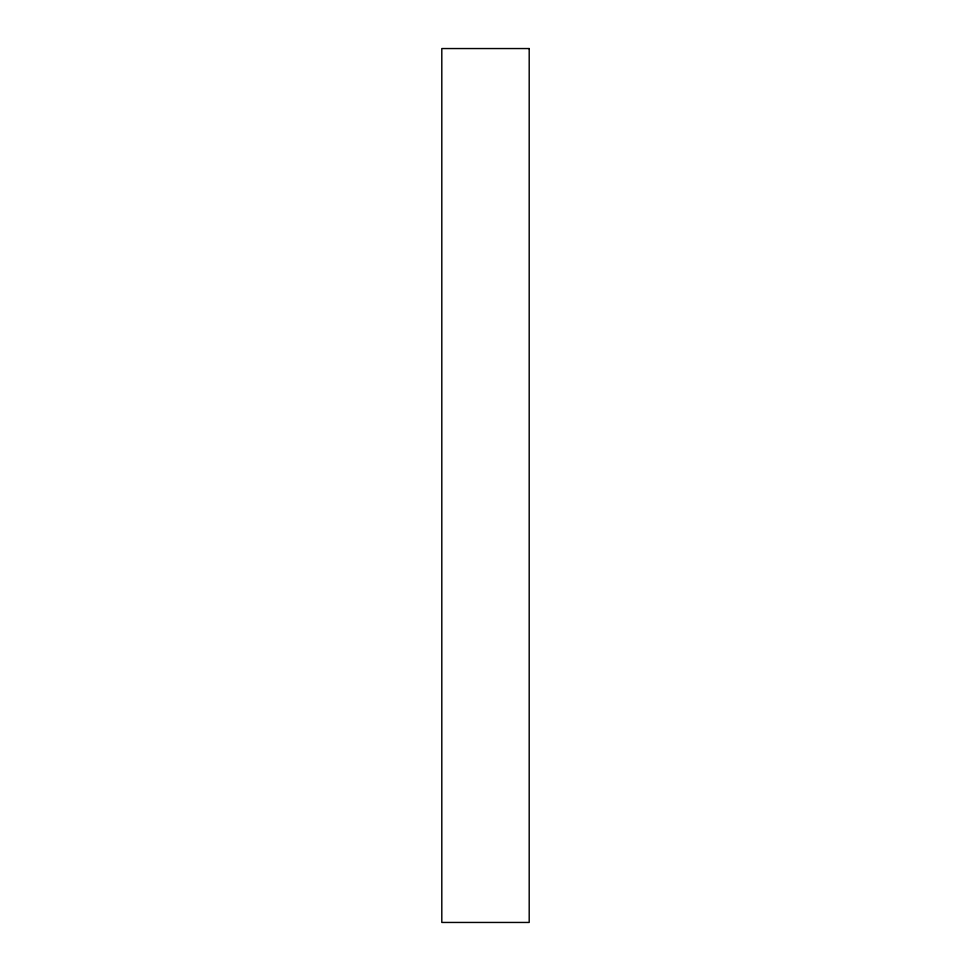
<?xml version="1.0" encoding="UTF-8"?>
<svg xmlns="http://www.w3.org/2000/svg" width="971" height="971" viewBox="0 0 971 971"><rect width="100%" height="100%" fill="white"/><g stroke="black" fill="none" stroke-linecap="round" stroke-linejoin="round"><path stroke-width="1.46" d="M529.195 48.55L441.805 48.55L441.805 922.45L529.195 922.45L529.195 48.55"/></g></svg>
